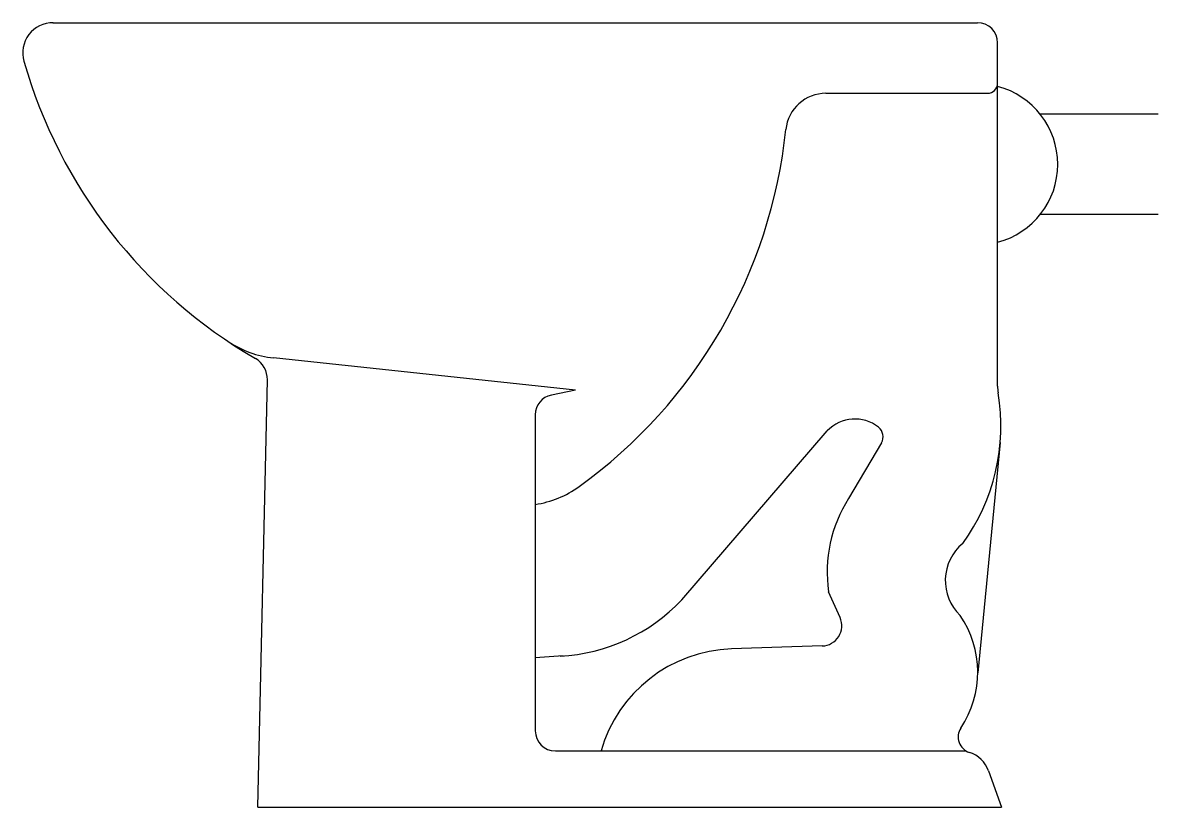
# Model space of a CAD drawing. Header units: millimetres. Extents: x -3001.453 to -3000.888, y 2966.535 to 2966.925.
import ezdxf

# ---------------------------------------------------------------- set-up
doc = ezdxf.new("R2010")
doc.units = ezdxf.units.MM
doc.header["$LTSCALE"] = 10
doc.layers.add('banheiro_louças', color=2, linetype='Continuous')

msp = doc.modelspace()

# ---------------------------------------------------------------- linework, layer by layer
at = {"layer": 'banheiro_louças', "ltscale": 5}
for p, q in [((-3001.437658019567, 2966.925367148843), (-3000.977692253742, 2966.925367148843)), ((-3000.967692253743, 2966.895287348843), (-3000.967692253743, 2966.915367148843)), ((-3000.967692253743, 2966.744719324882), (-3000.967692253743, 2966.895084115556)), ((-3001.053100019566, 2966.890287348843), (-3000.972692253741, 2966.890287348843)), ((-3001.177692253742, 2966.742728438499), (-3001.327973115276, 2966.75875049897)), ((-3001.335692253742, 2966.535367148843), (-3001.330970738676, 2966.747835326879)), ((-3001.177692253742, 2966.742728438499), (-3001.189692851185, 2966.740278064547)), ((-3001.197692253743, 2966.730480227548), (-3001.197692253743, 2966.573367148843)), ((-3001.124860486626, 2966.638423643035), (-3001.052418486629, 2966.722439643035)), ((-3001.02549948663, 2966.716546643035), (-3001.041863486629, 2966.688855643035)), ((-3000.96648696775, 2966.71671348174), (-3000.977590355367, 2966.602143158061)), ((-3000.967281131583, 2966.713534952783), (-3000.967262280555, 2966.713532522024)), ((-3001.046089321072, 2966.629620833917), (-3001.051820486627, 2966.642531643035)), ((-3001.05489644127, 2966.615569111317), (-3001.100022036545, 2966.61406638112)), ((-3001.183769486629, 2966.610601643035), (-3001.197692253743, 2966.60961074143)), ((-3001.187692253741, 2966.563367148843), (-3000.983325970781, 2966.563367148843)), ((-3000.972136913012, 2966.553412194798), (-3000.965692253743, 2966.535367148843)), ((-3001.335692253741, 2966.535367148843), (-3000.965692253742, 2966.535367148843))]:
    msp.add_line(p, q, dxfattribs=at)
at = {"layer": 'banheiro_louças'}
for p, q in [((-3000.887748283341, 2966.879972013339), (-3000.946531127632, 2966.879972013339)), ((-3000.887748283341, 2966.829972013339), (-3000.946523176601, 2966.829972013339))]:
    msp.add_line(p, q, dxfattribs=at)
at = {"layer": 'banheiro_louças', "ltscale": 5}
for centre, radius, start, end in [((-3001.437659445568, 2966.910335092843), 0.015032808176, 89.42684496009389, 196.009280300016), ((-3000.977692253742, 2966.915367148843), 0.01, 7.016477563892661e-15, 90), ((-3001.211324275565, 2966.975166280243), 0.250465677, 195.9855874999923, 239.8964305420047), ((-3000.972692253741, 2966.895287348843), 0.005000000000000001, 270, 7.016477563892661e-15), ((-3000.977752651743, 2966.854967047841), 0.04000039834, 284.5667328500049, 75.4332671999986), ((-3001.053099765566, 2966.870237748642), 0.02004756238, 89.99999924002475, 174.070518800001), ((-3001.322345957567, 2966.898177175843), 0.2506479462, 305.7649656736756, 354.0761708999918), ((-3001.322672449787, 2966.808468734512), 0.05, 236.2584518103065, 263.9144491978657), ((-3001.342967776807, 2966.748101927727), 0.012, 358.726969979957, 59.89643054200472), ((-3001.065639894051, 2966.724995528381), 0.09958542554696166, 324.014192926921, 9.493446043169328), ((-3000.947692253743, 2966.744719324882), 0.02, 180, 189.4934460431693), ((-3001.187692253741, 2966.730480227548), 0.01, 101.5404527417978, 180), ((-3001.038659024627, 2966.709391675035), 0.01896160829, 51.93142360007102, 136.5180831000704), ((-3001.030667883627, 2966.719595647035), 0.006000335631000001, 329.4267858999939, 51.93283991003678), ((-3001.205074932062, 2966.735367148843), 0.05, 278.4909716927489, 305.7649656736756), ((-3000.983458550628, 2966.652072273035), 0.06902365817, 147.7977431999933, 187.9450090999813), ((-3000.969779019629, 2966.648050454035), 0.02394078208, 129.6619125999845, 226.2391105999877), ((-3001.190169613626, 2966.700363776035), 0.09000696593000002, 273.1248896999473, 316.5145425999777), ((-3001.055229267385, 2966.625563571121), 0.01, 271.9073054099096, 23.93664756342609), ((-3001.027576314616, 2966.602486437065), 0.05, 326.2898510738756, 34.43452618328762), ((-3001.097692253741, 2966.54410516249), 0.07, 91.90730540990958, 164.0277811758559), ((-3001.187692253741, 2966.573367148843), 0.01, 180, 270), ((-3000.979328676574, 2966.570296913559), 0.008, 146.2898510738757, 252.4526335322149), ((-3000.986263041686, 2966.548367148843), 0.015, 19.65382405803885, 72.45263353223126)]:
    msp.add_arc(centre, radius, start, end, dxfattribs=at)

doc.saveas('drawing.dxf')
